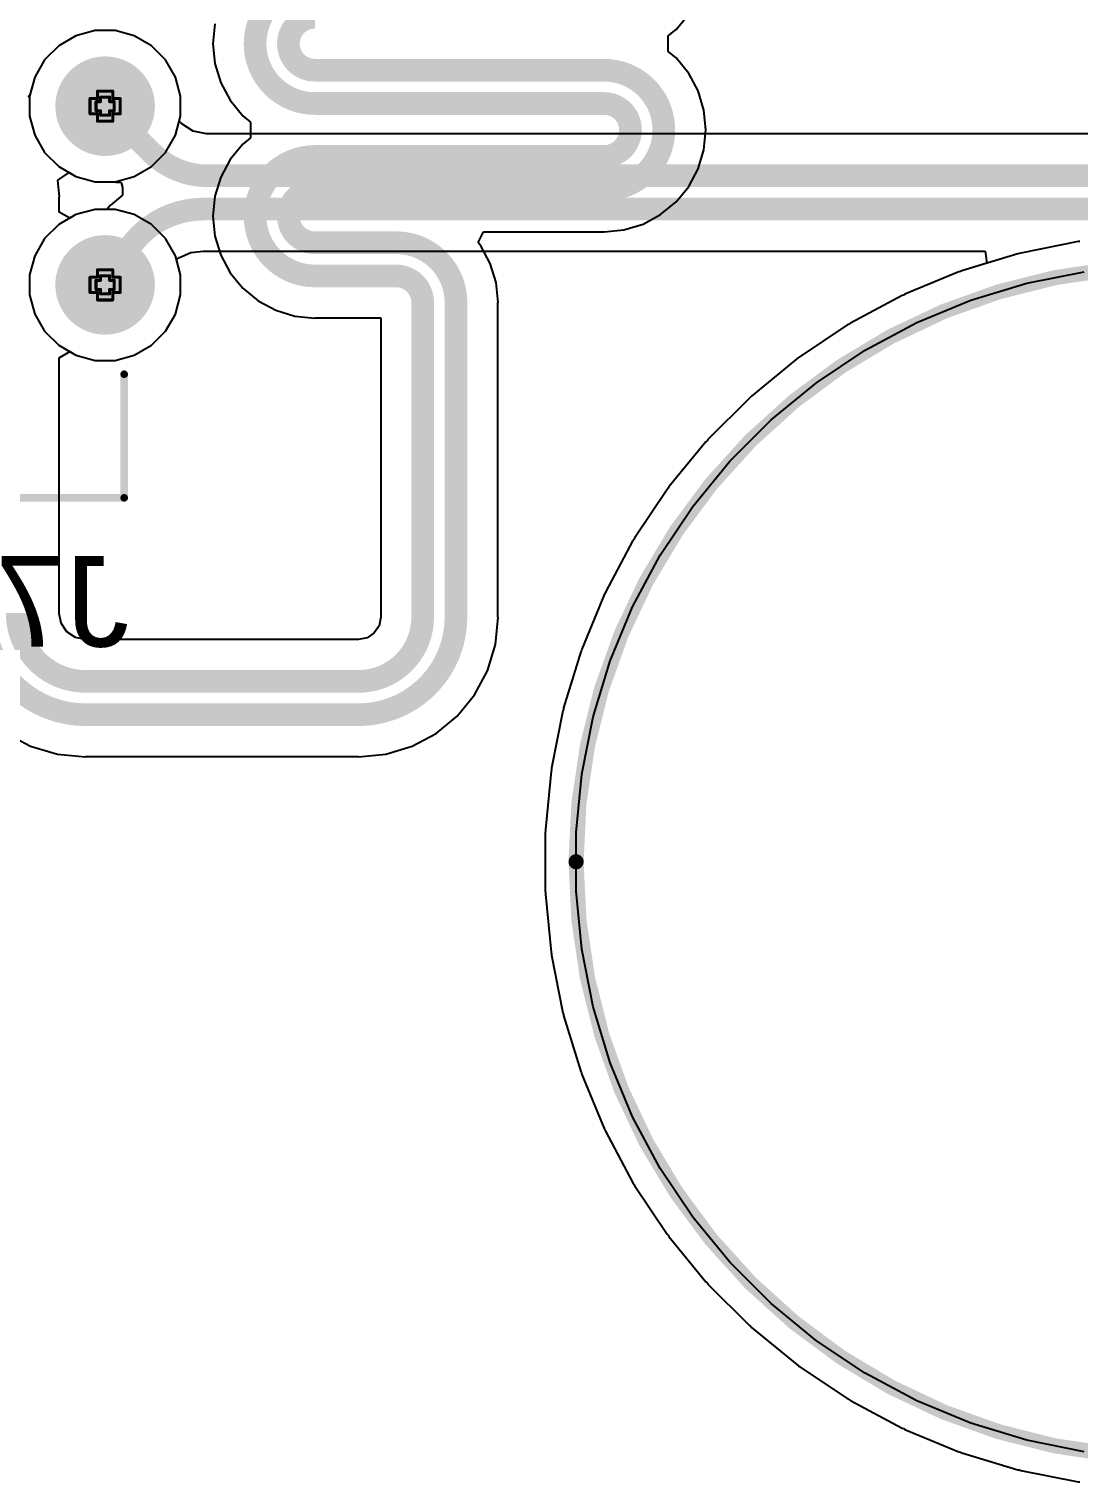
# Model space of a CAD drawing. Header units: inches. Extents: x 0 to 289, y 0 to 168.
# Drawn here: x 10.87 to 28.49, y 41.68 to 66.07 of the extents above; entities that cross this region are included whole.
import ezdxf

# ---------------------------------------------------------------- set-up
doc = ezdxf.new("R2010")
doc.units = ezdxf.units.IN
for name, color, linetype in [('Board Outline', 216, 'Continuous'), ('Bottom Layer', 5, 'Continuous'), ('Bottom Overlay', 54, 'Continuous'), ('Bottom Solder', 6, 'Continuous'), ('Drill Drawing', 1, 'Continuous'), ('Multi-Layer', 9, 'Continuous'), ('Pad Holes', 156, 'Continuous'), ('Top Layer', 1, 'Continuous'), ('Top Solder', 216, 'Continuous')]:
    doc.layers.add(name, color=color, linetype=linetype)
doc.styles.add('Arial', font='', dxfattribs={"height": 0.2})
doc.styles.get('Arial').set_extended_font_data('Arial')

# ---------------------------------------------------------------- blocks, each defined once
blk = doc.blocks.new('0430450800_B_52')
at = {"layer": 'Bottom Layer'}
h = blk.add_hatch(color=5, dxfattribs=at)
edge = h.paths.add_edge_path()
edge.add_arc((-4.5, -0.66), 0.76, 0, 360)
h = blk.add_hatch(color=5, dxfattribs=at)
edge = h.paths.add_edge_path()
edge.add_arc((-1.5, -0.66), 0.76, 0, 360)
h = blk.add_hatch(color=5, dxfattribs=at)
edge = h.paths.add_edge_path()
edge.add_arc((1.5, -0.66), 0.76, 0, 360)
blk.add_hatch(color=5, dxfattribs=at).paths.add_polyline_path([(3.74, 0.1), (5.26, 0.1), (5.26, -1.42), (3.74, -1.42)])
h = blk.add_hatch(color=5, dxfattribs=at)
edge = h.paths.add_edge_path()
edge.add_arc((-4.5, -3.66), 0.76, 0, 360)
h = blk.add_hatch(color=5, dxfattribs=at)
edge = h.paths.add_edge_path()
edge.add_arc((-1.5, -3.66), 0.76, 0, 360)
h = blk.add_hatch(color=5, dxfattribs=at)
edge = h.paths.add_edge_path()
edge.add_arc((1.5, -3.66), 0.76, 0, 360)
h = blk.add_hatch(color=5, dxfattribs=at)
edge = h.paths.add_edge_path()
edge.add_arc((4.5, -3.66), 0.76, 0, 360)
at = {"layer": 'Bottom Solder'}
h = blk.add_hatch(color=6, dxfattribs=at)
edge = h.paths.add_edge_path()
edge.add_arc((-2.35, 3.66), 0.0762, 0, 360)
h = blk.add_hatch(color=6, dxfattribs=at)
edge = h.paths.add_edge_path()
edge.add_arc((2.35, 3.66), 0.0762, 0, 360)
h = blk.add_hatch(color=6, dxfattribs=at)
edge = h.paths.add_edge_path()
edge.add_arc((-4.5, -0.66), 0.836, 0, 360)
h = blk.add_hatch(color=6, dxfattribs=at)
edge = h.paths.add_edge_path()
edge.add_arc((-1.5, -0.66), 0.836, 0, 360)
h = blk.add_hatch(color=6, dxfattribs=at)
edge = h.paths.add_edge_path()
edge.add_arc((1.5, -0.66), 0.836, 0, 360)
blk.add_hatch(color=6, dxfattribs=at).paths.add_polyline_path([(3.664, 0.176), (5.336, 0.176), (5.336, -1.496), (3.664, -1.496)])
h = blk.add_hatch(color=6, dxfattribs=at)
edge = h.paths.add_edge_path()
edge.add_arc((-4.5, -3.66), 0.836, 0, 360)
h = blk.add_hatch(color=6, dxfattribs=at)
edge = h.paths.add_edge_path()
edge.add_arc((-1.5, -3.66), 0.836, 0, 360)
h = blk.add_hatch(color=6, dxfattribs=at)
edge = h.paths.add_edge_path()
edge.add_arc((1.5, -3.66), 0.836, 0, 360)
h = blk.add_hatch(color=6, dxfattribs=at)
edge = h.paths.add_edge_path()
edge.add_arc((4.5, -3.66), 0.836, 0, 360)
at = {"layer": 'Multi-Layer'}
h = blk.add_hatch(color=9, dxfattribs=at)
edge = h.paths.add_edge_path()
edge.add_arc((-4.5, -0.66), 0.76, 0, 360)
h = blk.add_hatch(color=9, dxfattribs=at)
edge = h.paths.add_edge_path()
edge.add_arc((-1.5, -0.66), 0.76, 0, 360)
h = blk.add_hatch(color=9, dxfattribs=at)
edge = h.paths.add_edge_path()
edge.add_arc((1.5, -0.66), 0.76, 0, 360)
blk.add_hatch(color=9, dxfattribs=at).paths.add_polyline_path([(3.74, 0.1), (5.26, 0.1), (5.26, -1.42), (3.74, -1.42)])
h = blk.add_hatch(color=9, dxfattribs=at)
edge = h.paths.add_edge_path()
edge.add_arc((-4.5, -3.66), 0.76, 0, 360)
h = blk.add_hatch(color=9, dxfattribs=at)
edge = h.paths.add_edge_path()
edge.add_arc((-1.5, -3.66), 0.76, 0, 360)
h = blk.add_hatch(color=9, dxfattribs=at)
edge = h.paths.add_edge_path()
edge.add_arc((1.5, -3.66), 0.76, 0, 360)
h = blk.add_hatch(color=9, dxfattribs=at)
edge = h.paths.add_edge_path()
edge.add_arc((4.5, -3.66), 0.76, 0, 360)
at = {"layer": 'Pad Holes'}
h = blk.add_hatch(color=7, dxfattribs=at)
edge = h.paths.add_edge_path()
edge.add_arc((-2.35, 3.66), 1.5, 0, 360)
h = blk.add_hatch(color=7, dxfattribs=at)
edge = h.paths.add_edge_path()
edge.add_arc((2.35, 3.66), 1.5, 0, 360)
h = blk.add_hatch(color=7, dxfattribs=at)
edge = h.paths.add_edge_path()
edge.add_arc((-4.5, -0.66), 0.51, 0, 360)
h = blk.add_hatch(color=7, dxfattribs=at)
edge = h.paths.add_edge_path()
edge.add_arc((-1.5, -0.66), 0.51, 0, 360)
h = blk.add_hatch(color=7, dxfattribs=at)
edge = h.paths.add_edge_path()
edge.add_arc((1.5, -0.66), 0.51, 0, 360)
h = blk.add_hatch(color=7, dxfattribs=at)
edge = h.paths.add_edge_path()
edge.add_arc((4.5, -0.66), 0.51, 0, 360)
h = blk.add_hatch(color=7, dxfattribs=at)
edge = h.paths.add_edge_path()
edge.add_arc((-4.5, -3.66), 0.51, 0, 360)
h = blk.add_hatch(color=7, dxfattribs=at)
edge = h.paths.add_edge_path()
edge.add_arc((-1.5, -3.66), 0.51, 0, 360)
h = blk.add_hatch(color=7, dxfattribs=at)
edge = h.paths.add_edge_path()
edge.add_arc((1.5, -3.66), 0.51, 0, 360)
h = blk.add_hatch(color=7, dxfattribs=at)
edge = h.paths.add_edge_path()
edge.add_arc((4.5, -3.66), 0.51, 0, 360)
at = {"layer": 'Top Layer'}
h = blk.add_hatch(color=1, dxfattribs=at)
edge = h.paths.add_edge_path()
edge.add_arc((-4.5, -0.66), 0.76, 0, 360)
h = blk.add_hatch(color=1, dxfattribs=at)
edge = h.paths.add_edge_path()
edge.add_arc((-1.5, -0.66), 0.76, 0, 360)
h = blk.add_hatch(color=1, dxfattribs=at)
edge = h.paths.add_edge_path()
edge.add_arc((1.5, -0.66), 0.76, 0, 360)
blk.add_hatch(color=1, dxfattribs=at).paths.add_polyline_path([(3.74, 0.1), (5.26, 0.1), (5.26, -1.42), (3.74, -1.42)])
h = blk.add_hatch(color=1, dxfattribs=at)
edge = h.paths.add_edge_path()
edge.add_arc((-4.5, -3.66), 0.76, 0, 360)
h = blk.add_hatch(color=1, dxfattribs=at)
edge = h.paths.add_edge_path()
edge.add_arc((-1.5, -3.66), 0.76, 0, 360)
h = blk.add_hatch(color=1, dxfattribs=at)
edge = h.paths.add_edge_path()
edge.add_arc((1.5, -3.66), 0.76, 0, 360)
h = blk.add_hatch(color=1, dxfattribs=at)
edge = h.paths.add_edge_path()
edge.add_arc((4.5, -3.66), 0.76, 0, 360)
at = {"layer": 'Top Solder'}
h = blk.add_hatch(color=216, dxfattribs=at)
edge = h.paths.add_edge_path()
edge.add_arc((-2.35, 3.66), 0.0762, 0, 360)
h = blk.add_hatch(color=216, dxfattribs=at)
edge = h.paths.add_edge_path()
edge.add_arc((2.35, 3.66), 0.0762, 0, 360)
h = blk.add_hatch(color=216, dxfattribs=at)
edge = h.paths.add_edge_path()
edge.add_arc((-4.5, -0.66), 0.836, 0, 360)
h = blk.add_hatch(color=216, dxfattribs=at)
edge = h.paths.add_edge_path()
edge.add_arc((-1.5, -0.66), 0.836, 0, 360)
h = blk.add_hatch(color=216, dxfattribs=at)
edge = h.paths.add_edge_path()
edge.add_arc((1.5, -0.66), 0.836, 0, 360)
blk.add_hatch(color=216, dxfattribs=at).paths.add_polyline_path([(3.664, 0.176), (5.336, 0.176), (5.336, -1.496), (3.664, -1.496)])
h = blk.add_hatch(color=216, dxfattribs=at)
edge = h.paths.add_edge_path()
edge.add_arc((-4.5, -3.66), 0.836, 0, 360)
h = blk.add_hatch(color=216, dxfattribs=at)
edge = h.paths.add_edge_path()
edge.add_arc((-1.5, -3.66), 0.836, 0, 360)
h = blk.add_hatch(color=216, dxfattribs=at)
edge = h.paths.add_edge_path()
edge.add_arc((1.5, -3.66), 0.836, 0, 360)
h = blk.add_hatch(color=216, dxfattribs=at)
edge = h.paths.add_edge_path()
edge.add_arc((4.5, -3.66), 0.836, 0, 360)
at = {"layer": 'Bottom Overlay'}
for points in [[(-8.075, 8.26, 0.127, 0.127, 0), (8.075, 8.26, 0.127, 0.127, 0)], [(-8.075, 8.26, 0.127, 0.127, 0), (-8.075, -3.98, 0.127, 0.127, 0)], [(8.075, 8.26, 0.127, 0.127, 0), (8.075, -3.98, 0.127, 0.127, 0)], [(9.12, -0.27, 0.127, 0.127, 0), (8.42, -0.67, 0.127, 0.127, 0)], [(9.12, -0.27, 0.127, 0.127, 0), (9.12, -1.07, 0.127, 0.127, 0)], [(8.42, -0.67, 0.127, 0.127, 0), (9.12, -1.07, 0.127, 0.127, 0)], [(-8.075, -3.98, 0.127, 0.127, 0), (-6, -3.98, 0.127, 0.127, 0)], [(6, -3.98, 0.127, 0.127, 0), (8.075, -3.98, 0.127, 0.127, 0)]]:
    blk.add_lwpolyline(points, format="xyseb", dxfattribs=at)
for points in [[(-8.107, 8.26, 0.0635, 0.0635, 1), (-8.043, 8.26, 0.0635, 0.0635, 1)], [(-8.107, 8.26, 0.0635, 0.0635, 1), (-8.043, 8.26, 0.0635, 0.0635, 1)], [(8.043, 8.26, 0.0635, 0.0635, 1), (8.107, 8.26, 0.0635, 0.0635, 1)], [(8.043, 8.26, 0.0635, 0.0635, 1), (8.107, 8.26, 0.0635, 0.0635, 1)], [(9.088, -0.27, 0.0635, 0.0635, 1), (9.152, -0.27, 0.0635, 0.0635, 1)], [(9.088, -0.27, 0.0635, 0.0635, 1), (9.152, -0.27, 0.0635, 0.0635, 1)], [(8.388, -0.67, 0.0635, 0.0635, 1), (8.452, -0.67, 0.0635, 0.0635, 1)], [(8.388, -0.67, 0.0635, 0.0635, 1), (8.452, -0.67, 0.0635, 0.0635, 1)], [(9.088, -1.07, 0.0635, 0.0635, 1), (9.152, -1.07, 0.0635, 0.0635, 1)], [(9.088, -1.07, 0.0635, 0.0635, 1), (9.152, -1.07, 0.0635, 0.0635, 1)], [(-8.107, -3.98, 0.0635, 0.0635, 1), (-8.043, -3.98, 0.0635, 0.0635, 1)], [(-8.107, -3.98, 0.0635, 0.0635, 1), (-8.043, -3.98, 0.0635, 0.0635, 1)], [(-6.032, -3.98, 0.0635, 0.0635, 1), (-5.968, -3.98, 0.0635, 0.0635, 1)], [(5.968, -3.98, 0.0635, 0.0635, 1), (6.032, -3.98, 0.0635, 0.0635, 1)], [(8.043, -3.98, 0.0635, 0.0635, 1), (8.107, -3.98, 0.0635, 0.0635, 1)], [(8.043, -3.98, 0.0635, 0.0635, 1), (8.107, -3.98, 0.0635, 0.0635, 1)]]:
    blk.add_lwpolyline(points, format="xyseb", close=True, dxfattribs=at)

msp = doc.modelspace()

# ---------------------------------------------------------------- linework, layer by layer
at = {"layer": 'Board Outline'}
for points in [[(40.05, 52.09, 0.254, 0.254, 1), (20.05, 52.09, 0.254, 0.254, 1)], [(19.987, 52.09, 0.127, 0.127, 1), (20.114, 52.09, 0.127, 0.127, 1)]]:
    msp.add_lwpolyline(points, format="xyseb", close=True, dxfattribs=at)
at = {"layer": 'Bottom Layer'}
for p, q in [((13.988, 66.157), (13.955, 65.824)), ((21.73, 66.062), (21.942, 66.321)), ((11.654, 65.957), (11.365, 65.79)), ((11.977, 66.043), (11.654, 65.957)), ((12.311, 66.043), (11.977, 66.043)), ((12.633, 65.957), (12.311, 66.043)), ((12.922, 65.79), (12.633, 65.957)), ((21.599, 65.955), (21.73, 66.062)), ((21.599, 65.692), (21.599, 65.955)), ((11.365, 65.79), (11.129, 65.554)), ((13.158, 65.554), (12.922, 65.79)), ((13.955, 65.824), (13.988, 65.49)), ((21.73, 65.585), (21.599, 65.692)), ((11.129, 65.554), (10.962, 65.265)), ((13.325, 65.265), (13.158, 65.554)), ((13.988, 65.49), (14.085, 65.169)), ((21.942, 65.326), (21.73, 65.585)), ((10.962, 65.265), (10.88, 64.959)), ((13.412, 64.942), (13.325, 65.265)), ((14.085, 65.169), (14.243, 64.874)), ((22.1, 65.03), (21.942, 65.326)), ((10.88, 64.959), (10.848, 64.932)), ((13.412, 64.608), (13.412, 64.942)), ((22.198, 64.709), (22.1, 65.03)), ((14.243, 64.874), (14.456, 64.614)), ((22.23, 64.376), (22.198, 64.709)), ((13.325, 64.286), (13.412, 64.608)), ((14.456, 64.614), (14.586, 64.507)), ((14.586, 64.507), (14.586, 64.244)), ((13.158, 63.997), (13.325, 64.286)), ((14.586, 64.244), (14.456, 64.137)), ((22.198, 64.042), (22.23, 64.376)), ((12.922, 63.761), (13.158, 63.997)), ((14.456, 64.137), (14.243, 63.878)), ((22.1, 63.721), (22.198, 64.042)), ((12.633, 63.594), (12.922, 63.761)), ((14.243, 63.878), (14.085, 63.582)), ((21.942, 63.426), (22.1, 63.721)), ((11.349, 63.535), (11.541, 63.659)), ((11.377, 63.251), (11.349, 63.535)), ((11.541, 63.659), (11.654, 63.594)), ((11.654, 63.594), (11.977, 63.507)), ((11.977, 63.507), (12.311, 63.507)), ((12.311, 63.507), (12.633, 63.594)), ((14.085, 63.582), (13.988, 63.262)), ((21.73, 63.167), (21.942, 63.426)), ((11.373, 62.997), (11.373, 63.251)), ((11.373, 63.251), (11.377, 63.251)), ((13.988, 63.262), (13.955, 62.928)), ((11.549, 62.896), (11.373, 62.997)), ((11.654, 62.957), (11.549, 62.896)), ((11.977, 63.043), (11.654, 62.957)), ((12.311, 63.043), (11.977, 63.043)), ((12.633, 62.957), (12.311, 63.043)), ((12.922, 62.79), (12.633, 62.957)), ((21.175, 62.796), (21.47, 62.954)), ((21.47, 62.954), (21.73, 63.167)), ((13.158, 62.554), (12.922, 62.79)), ((13.955, 62.928), (13.988, 62.594)), ((20.52, 62.666), (20.854, 62.699)), ((20.854, 62.699), (21.175, 62.796)), ((13.325, 62.265), (13.158, 62.554)), ((13.988, 62.594), (14.085, 62.274)), ((18.408, 62.484), (18.495, 62.668)), ((18.453, 62.43), (18.408, 62.484)), ((18.495, 62.668), (20.52, 62.668)), ((20.52, 62.668), (20.52, 62.666)), ((28.48, 62.502), (27.516, 62.31)), ((28.506, 62.502), (28.48, 62.502)), ((13.412, 61.942), (13.325, 62.265)), ((14.085, 62.274), (14.243, 61.978)), ((18.611, 62.135), (18.453, 62.43)), ((27.467, 62.298), (26.527, 62.012)), ((27.492, 62.3), (27.467, 62.298)), ((27.516, 62.31), (27.492, 62.3)), ((14.243, 61.978), (14.456, 61.719)), ((18.708, 61.814), (18.611, 62.135)), ((26.479, 61.995), (25.571, 61.619)), ((26.504, 62), (26.479, 61.995)), ((26.527, 62.012), (26.504, 62)), ((13.412, 61.608), (13.412, 61.942)), ((14.456, 61.719), (14.715, 61.506)), ((18.741, 61.48), (18.708, 61.814)), ((13.325, 61.286), (13.412, 61.608)), ((14.715, 61.506), (15.01, 61.348)), ((18.739, 61.01), (18.739, 61.48)), ((18.739, 61.48), (18.741, 61.48)), ((25.525, 61.598), (24.659, 61.134)), ((25.55, 61.605), (25.525, 61.598)), ((25.571, 61.619), (25.55, 61.605)), ((13.158, 60.997), (13.325, 61.286)), ((15.01, 61.348), (15.331, 61.251)), ((15.331, 61.251), (15.665, 61.218)), ((12.922, 60.761), (13.158, 60.997)), ((15.665, 61.218), (15.665, 61.22)), ((15.665, 61.22), (16.771, 61.22)), ((16.771, 61.22), (16.771, 61.01)), ((16.771, 61.01), (16.771, 56.195)), ((18.739, 56.195), (18.739, 61.01)), ((24.615, 61.108), (23.798, 60.562)), ((24.639, 61.118), (24.615, 61.108)), ((24.659, 61.134), (24.639, 61.118)), ((12.633, 60.594), (12.922, 60.761)), ((11.373, 60.553), (11.549, 60.655)), ((11.373, 56.265), (11.373, 60.553)), ((11.549, 60.655), (11.654, 60.594)), ((11.654, 60.594), (11.977, 60.507)), ((11.977, 60.507), (12.311, 60.507)), ((12.311, 60.507), (12.633, 60.594)), ((23.757, 60.532), (22.998, 59.909)), ((23.78, 60.544), (23.757, 60.532)), ((23.798, 60.562), (23.78, 60.544)), ((22.96, 59.875), (22.265, 59.18)), ((22.981, 59.889), (22.96, 59.875)), ((22.998, 59.909), (22.981, 59.889)), ((22.231, 59.142), (21.608, 58.383)), ((22.251, 59.159), (22.231, 59.142)), ((22.265, 59.18), (22.251, 59.159)), ((21.578, 58.342), (21.032, 57.525)), ((21.596, 58.36), (21.578, 58.342)), ((21.608, 58.383), (21.596, 58.36)), ((21.006, 57.481), (20.542, 56.615)), ((21.022, 57.501), (21.006, 57.481)), ((21.032, 57.525), (21.022, 57.501)), ((20.535, 56.59), (20.521, 56.569)), ((20.542, 56.615), (20.535, 56.59)), ((20.521, 56.569), (20.145, 55.661)), ((11.372, 56.259), (11.373, 56.265)), ((11.404, 56.095), (11.372, 56.259)), ((16.771, 56.194), (16.743, 56.052)), ((16.771, 56.195), (16.771, 56.194)), ((18.699, 55.737), (18.744, 56.195)), ((18.744, 56.195), (18.739, 56.195)), ((11.501, 55.951), (11.404, 56.095)), ((11.645, 55.854), (11.501, 55.951)), ((16.662, 55.931), (16.541, 55.85)), ((16.743, 56.052), (16.662, 55.931)), ((11.809, 55.822), (11.645, 55.854)), ((11.815, 55.823), (11.809, 55.822)), ((16.398, 55.823), (11.815, 55.823)), ((16.4, 55.822), (16.398, 55.823)), ((16.541, 55.85), (16.4, 55.822)), ((18.565, 55.297), (18.699, 55.737)), ((20.128, 55.613), (19.842, 54.673)), ((20.14, 55.636), (20.128, 55.613)), ((20.145, 55.661), (20.14, 55.636)), ((18.348, 54.892), (18.565, 55.297)), ((18.057, 54.536), (18.348, 54.892)), ((19.84, 54.648), (19.83, 54.624)), ((19.842, 54.673), (19.84, 54.648)), ((17.701, 54.245), (18.057, 54.536)), ((19.83, 54.624), (19.638, 53.66)), ((10.473, 54.256), (10.89, 54.033)), ((17.296, 54.028), (17.701, 54.245)), ((10.89, 54.033), (11.344, 53.895)), ((16.856, 53.894), (17.296, 54.028)), ((11.344, 53.895), (11.815, 53.849)), ((11.815, 53.849), (11.815, 53.855)), ((11.815, 53.855), (16.398, 53.855)), ((16.398, 53.849), (16.856, 53.894)), ((16.398, 53.855), (16.398, 53.849)), ((19.631, 53.61), (19.535, 52.632)), ((19.638, 53.634), (19.631, 53.61)), ((19.638, 53.66), (19.638, 53.634)), ((19.537, 52.606), (19.532, 52.581)), ((19.532, 52.581), (19.532, 51.599)), ((19.535, 52.632), (19.537, 52.606)), ((19.532, 51.599), (19.537, 51.574)), ((19.537, 51.574), (19.535, 51.548)), ((19.535, 51.548), (19.631, 50.57)), ((19.631, 50.57), (19.638, 50.546)), ((19.638, 50.546), (19.638, 50.52)), ((19.638, 50.52), (19.83, 49.556)), ((19.83, 49.556), (19.84, 49.532)), ((19.84, 49.532), (19.842, 49.507)), ((19.842, 49.507), (20.128, 48.567)), ((20.128, 48.567), (20.14, 48.544)), ((20.14, 48.544), (20.145, 48.519)), ((20.145, 48.519), (20.521, 47.611)), ((20.521, 47.611), (20.535, 47.59)), ((20.535, 47.59), (20.542, 47.565)), ((20.542, 47.565), (21.006, 46.699)), ((21.006, 46.699), (21.022, 46.679)), ((21.022, 46.679), (21.032, 46.655)), ((21.032, 46.655), (21.578, 45.838)), ((21.578, 45.838), (21.596, 45.82)), ((21.596, 45.82), (21.608, 45.797)), ((21.608, 45.797), (22.231, 45.038)), ((22.231, 45.038), (22.251, 45.021)), ((22.251, 45.021), (22.265, 45)), ((22.265, 45), (22.96, 44.305)), ((22.96, 44.305), (22.981, 44.291)), ((22.981, 44.291), (22.998, 44.271)), ((22.998, 44.271), (23.757, 43.648)), ((23.757, 43.648), (23.78, 43.636)), ((23.78, 43.636), (23.798, 43.618)), ((23.798, 43.618), (24.615, 43.072)), ((24.615, 43.072), (24.639, 43.062)), ((24.639, 43.062), (24.659, 43.046)), ((24.659, 43.046), (25.525, 42.582)), ((25.525, 42.582), (25.55, 42.575)), ((25.55, 42.575), (25.571, 42.561)), ((25.571, 42.561), (26.479, 42.185)), ((26.479, 42.185), (26.504, 42.18)), ((26.504, 42.18), (26.527, 42.168)), ((26.527, 42.168), (27.467, 41.882)), ((27.467, 41.882), (27.492, 41.88)), ((27.492, 41.88), (27.516, 41.87)), ((27.516, 41.87), (28.48, 41.678)), ((28.48, 41.678), (28.506, 41.678))]:
    msp.add_line(p, q, dxfattribs=at)
for points in [[(15.665, 64.82, 0.381, 0.381, -1), (15.665, 66.827, 0.381, 0.381, 0)], [(15.665, 65.379, 0.381, 0.381, -1), (15.665, 66.268, 0.381, 0.381, 0)], [(15.665, 65.379, 0.381, 0.381, 0), (20.52, 65.379, 0.381, 0.381, 0)], [(20.52, 65.379, 0.381, 0.381, -1), (20.52, 63.372, 0.381, 0.381, 0)], [(15.665, 64.82, 0.381, 0.381, 0), (20.52, 64.82, 0.381, 0.381, 0)], [(20.52, 64.82, 0.381, 0.381, -1), (20.52, 63.931, 0.381, 0.381, 0)], [(15.665, 61.925, 0.381, 0.381, -1), (15.665, 63.931, 0.381, 0.381, 0)], [(15.665, 63.931, 0.381, 0.381, 0), (20.52, 63.931, 0.381, 0.381, 0)], [(15.665, 62.483, 0.381, 0.381, -1), (15.665, 63.372, 0.381, 0.381, 0)], [(15.665, 63.372, 0.381, 0.381, 0), (20.52, 63.372, 0.381, 0.381, 0)], [(15.665, 62.483, 0.381, 0.381, 0), (17.031, 62.483, 0.381, 0.381, 0)], [(17.031, 62.483, 0.381, 0.381, -0.414214), (18.034, 61.48, 0.381, 0.381, 0)], [(15.665, 61.925, 0.381, 0.381, 0), (17.031, 61.925, 0.381, 0.381, 0)], [(17.031, 61.925, 0.381, 0.381, -0.414214), (17.475, 61.48, 0.381, 0.381, 0)], [(17.475, 61.01, 0.381, 0.381, 0), (17.475, 61.48, 0.381, 0.381, 0)], [(18.034, 61.01, 0.381, 0.381, 0), (18.034, 61.48, 0.381, 0.381, 0)], [(17.475, 56.195, 0.381, 0.381, 0), (17.475, 61.01, 0.381, 0.381, 0)], [(18.034, 56.195, 0.381, 0.381, 0), (18.034, 61.01, 0.381, 0.381, 0)], [(11.815, 54.559, 0.381, 0.381, -0.414214), (10.109, 56.265, 0.381, 0.381, 0)], [(11.815, 55.118, 0.381, 0.381, -0.414214), (10.668, 56.265, 0.381, 0.381, 0)], [(18.034, 56.195, 0.381, 0.381, -0.414214), (16.398, 54.559, 0.381, 0.381, 0)], [(17.475, 56.195, 0.381, 0.381, -0.414214), (16.398, 55.118, 0.381, 0.381, 0)], [(11.815, 55.118, 0.381, 0.381, 0), (16.398, 55.118, 0.381, 0.381, 0)], [(11.815, 54.559, 0.381, 0.381, 0), (16.398, 54.559, 0.381, 0.381, 0)]]:
    msp.add_lwpolyline(points, format="xyseb", dxfattribs=at)
for points in [[(15.57, 65.379, 0.191, 0.191, 1), (15.76, 65.379, 0.191, 0.191, 1)], [(15.57, 65.379, 0.191, 0.191, 1), (15.76, 65.379, 0.191, 0.191, 1)], [(20.425, 65.379, 0.191, 0.191, 1), (20.616, 65.379, 0.191, 0.191, 1)], [(20.425, 65.379, 0.191, 0.191, 1), (20.616, 65.379, 0.191, 0.191, 1)], [(15.57, 64.82, 0.191, 0.191, 1), (15.76, 64.82, 0.191, 0.191, 1)], [(15.57, 64.82, 0.191, 0.191, 1), (15.76, 64.82, 0.191, 0.191, 1)], [(20.425, 64.82, 0.191, 0.191, 1), (20.616, 64.82, 0.191, 0.191, 1)], [(20.425, 64.82, 0.191, 0.191, 1), (20.616, 64.82, 0.191, 0.191, 1)], [(15.57, 63.931, 0.191, 0.191, 1), (15.76, 63.931, 0.191, 0.191, 1)], [(15.57, 63.931, 0.191, 0.191, 1), (15.76, 63.931, 0.191, 0.191, 1)], [(20.425, 63.931, 0.191, 0.191, 1), (20.616, 63.931, 0.191, 0.191, 1)], [(20.425, 63.931, 0.191, 0.191, 1), (20.616, 63.931, 0.191, 0.191, 1)], [(15.57, 63.372, 0.191, 0.191, 1), (15.76, 63.372, 0.191, 0.191, 1)], [(15.57, 63.372, 0.191, 0.191, 1), (15.76, 63.372, 0.191, 0.191, 1)], [(20.425, 63.372, 0.191, 0.191, 1), (20.616, 63.372, 0.191, 0.191, 1)], [(20.425, 63.372, 0.191, 0.191, 1), (20.616, 63.372, 0.191, 0.191, 1)], [(15.57, 62.483, 0.191, 0.191, 1), (15.76, 62.483, 0.191, 0.191, 1)], [(15.57, 62.483, 0.191, 0.191, 1), (15.76, 62.483, 0.191, 0.191, 1)], [(16.935, 62.483, 0.191, 0.191, 1), (17.126, 62.483, 0.191, 0.191, 1)], [(16.935, 62.483, 0.191, 0.191, 1), (17.126, 62.483, 0.191, 0.191, 1)], [(15.57, 61.925, 0.191, 0.191, 1), (15.76, 61.925, 0.191, 0.191, 1)], [(15.57, 61.925, 0.191, 0.191, 1), (15.76, 61.925, 0.191, 0.191, 1)], [(16.935, 61.925, 0.191, 0.191, 1), (17.126, 61.925, 0.191, 0.191, 1)], [(16.935, 61.925, 0.191, 0.191, 1), (17.126, 61.925, 0.191, 0.191, 1)], [(17.38, 61.48, 0.191, 0.191, 1), (17.57, 61.48, 0.191, 0.191, 1)], [(17.38, 61.48, 0.191, 0.191, 1), (17.57, 61.48, 0.191, 0.191, 1)], [(17.939, 61.48, 0.191, 0.191, 1), (18.129, 61.48, 0.191, 0.191, 1)], [(17.939, 61.48, 0.191, 0.191, 1), (18.129, 61.48, 0.191, 0.191, 1)], [(17.38, 61.01, 0.191, 0.191, 1), (17.57, 61.01, 0.191, 0.191, 1)], [(17.38, 61.01, 0.191, 0.191, 1), (17.57, 61.01, 0.191, 0.191, 1)], [(17.939, 61.01, 0.191, 0.191, 1), (18.129, 61.01, 0.191, 0.191, 1)], [(17.939, 61.01, 0.191, 0.191, 1), (18.129, 61.01, 0.191, 0.191, 1)], [(17.38, 56.195, 0.191, 0.191, 1), (17.57, 56.195, 0.191, 0.191, 1)], [(17.38, 56.195, 0.191, 0.191, 1), (17.57, 56.195, 0.191, 0.191, 1)], [(17.939, 56.195, 0.191, 0.191, 1), (18.129, 56.195, 0.191, 0.191, 1)], [(17.939, 56.195, 0.191, 0.191, 1), (18.129, 56.195, 0.191, 0.191, 1)], [(11.72, 55.118, 0.191, 0.191, 1), (11.91, 55.118, 0.191, 0.191, 1)], [(11.72, 55.118, 0.191, 0.191, 1), (11.91, 55.118, 0.191, 0.191, 1)], [(16.303, 55.118, 0.191, 0.191, 1), (16.493, 55.118, 0.191, 0.191, 1)], [(16.303, 55.118, 0.191, 0.191, 1), (16.493, 55.118, 0.191, 0.191, 1)], [(11.72, 54.559, 0.191, 0.191, 1), (11.91, 54.559, 0.191, 0.191, 1)], [(11.72, 54.559, 0.191, 0.191, 1), (11.91, 54.559, 0.191, 0.191, 1)], [(16.303, 54.559, 0.191, 0.191, 1), (16.493, 54.559, 0.191, 0.191, 1)], [(16.303, 54.559, 0.191, 0.191, 1), (16.493, 54.559, 0.191, 0.191, 1)]]:
    msp.add_lwpolyline(points, format="xyseb", close=True, dxfattribs=at)
at = {"layer": 'Drill Drawing'}
for points in [[(11.89, 64.648, 0.0508, 0.0508, 0), (11.89, 64.902, 0.0508, 0.0508, 0)], [(11.89, 64.902, 0.0508, 0.0508, 0), (12.017, 64.902, 0.0508, 0.0508, 0)], [(12.017, 64.902, 0.0508, 0.0508, 0), (12.017, 65.029, 0.0508, 0.0508, 0)], [(12.017, 65.029, 0.0508, 0.0508, 0), (12.271, 65.029, 0.0508, 0.0508, 0)], [(12.067, 64.851, 0.0508, 0.0508, 0), (12.067, 64.928, 0.0508, 0.0508, 0)], [(12.067, 64.928, 0.0508, 0.0508, 0), (12.22, 64.928, 0.0508, 0.0508, 0)], [(12.22, 64.851, 0.0508, 0.0508, 0), (12.22, 64.928, 0.0508, 0.0508, 0)], [(12.271, 64.902, 0.0508, 0.0508, 0), (12.271, 65.029, 0.0508, 0.0508, 0)], [(12.271, 64.902, 0.0508, 0.0508, 0), (12.398, 64.902, 0.0508, 0.0508, 0)], [(12.398, 64.648, 0.0508, 0.0508, 0), (12.398, 64.902, 0.0508, 0.0508, 0)], [(11.89, 64.648, 0.0508, 0.0508, 0), (12.017, 64.648, 0.0508, 0.0508, 0)], [(11.991, 64.699, 0.0508, 0.0508, 0), (11.991, 64.851, 0.0508, 0.0508, 0)], [(11.991, 64.851, 0.0508, 0.0508, 0), (12.067, 64.851, 0.0508, 0.0508, 0)], [(11.991, 64.699, 0.0508, 0.0508, 0), (12.067, 64.699, 0.0508, 0.0508, 0)], [(12.017, 64.521, 0.0508, 0.0508, 0), (12.017, 64.648, 0.0508, 0.0508, 0)], [(12.067, 64.623, 0.0508, 0.0508, 0), (12.067, 64.699, 0.0508, 0.0508, 0)], [(12.067, 64.623, 0.0508, 0.0508, 0), (12.22, 64.623, 0.0508, 0.0508, 0)], [(12.22, 64.851, 0.0508, 0.0508, 0), (12.296, 64.851, 0.0508, 0.0508, 0)], [(12.22, 64.699, 0.0508, 0.0508, 0), (12.296, 64.699, 0.0508, 0.0508, 0)], [(12.22, 64.623, 0.0508, 0.0508, 0), (12.22, 64.699, 0.0508, 0.0508, 0)], [(12.271, 64.648, 0.0508, 0.0508, 0), (12.398, 64.648, 0.0508, 0.0508, 0)], [(12.271, 64.521, 0.0508, 0.0508, 0), (12.271, 64.648, 0.0508, 0.0508, 0)], [(12.296, 64.699, 0.0508, 0.0508, 0), (12.296, 64.851, 0.0508, 0.0508, 0)], [(12.017, 64.521, 0.0508, 0.0508, 0), (12.271, 64.521, 0.0508, 0.0508, 0)], [(12.017, 61.902, 0.0508, 0.0508, 0), (12.017, 62.029, 0.0508, 0.0508, 0)], [(12.017, 62.029, 0.0508, 0.0508, 0), (12.271, 62.029, 0.0508, 0.0508, 0)], [(12.271, 61.902, 0.0508, 0.0508, 0), (12.271, 62.029, 0.0508, 0.0508, 0)], [(11.89, 61.648, 0.0508, 0.0508, 0), (11.89, 61.902, 0.0508, 0.0508, 0)], [(11.89, 61.902, 0.0508, 0.0508, 0), (12.017, 61.902, 0.0508, 0.0508, 0)], [(11.991, 61.699, 0.0508, 0.0508, 0), (11.991, 61.851, 0.0508, 0.0508, 0)], [(11.991, 61.851, 0.0508, 0.0508, 0), (12.067, 61.851, 0.0508, 0.0508, 0)], [(11.991, 61.699, 0.0508, 0.0508, 0), (12.067, 61.699, 0.0508, 0.0508, 0)], [(12.067, 61.851, 0.0508, 0.0508, 0), (12.067, 61.928, 0.0508, 0.0508, 0)], [(12.067, 61.928, 0.0508, 0.0508, 0), (12.22, 61.928, 0.0508, 0.0508, 0)], [(12.067, 61.623, 0.0508, 0.0508, 0), (12.067, 61.699, 0.0508, 0.0508, 0)], [(12.22, 61.851, 0.0508, 0.0508, 0), (12.22, 61.928, 0.0508, 0.0508, 0)], [(12.22, 61.851, 0.0508, 0.0508, 0), (12.296, 61.851, 0.0508, 0.0508, 0)], [(12.22, 61.699, 0.0508, 0.0508, 0), (12.296, 61.699, 0.0508, 0.0508, 0)], [(12.22, 61.623, 0.0508, 0.0508, 0), (12.22, 61.699, 0.0508, 0.0508, 0)], [(12.271, 61.902, 0.0508, 0.0508, 0), (12.398, 61.902, 0.0508, 0.0508, 0)], [(12.296, 61.699, 0.0508, 0.0508, 0), (12.296, 61.851, 0.0508, 0.0508, 0)], [(12.398, 61.648, 0.0508, 0.0508, 0), (12.398, 61.902, 0.0508, 0.0508, 0)], [(11.89, 61.648, 0.0508, 0.0508, 0), (12.017, 61.648, 0.0508, 0.0508, 0)], [(12.017, 61.521, 0.0508, 0.0508, 0), (12.017, 61.648, 0.0508, 0.0508, 0)], [(12.017, 61.521, 0.0508, 0.0508, 0), (12.271, 61.521, 0.0508, 0.0508, 0)], [(12.067, 61.623, 0.0508, 0.0508, 0), (12.22, 61.623, 0.0508, 0.0508, 0)], [(12.271, 61.648, 0.0508, 0.0508, 0), (12.398, 61.648, 0.0508, 0.0508, 0)], [(12.271, 61.521, 0.0508, 0.0508, 0), (12.271, 61.648, 0.0508, 0.0508, 0)]]:
    msp.add_lwpolyline(points, format="xyseb", dxfattribs=at)
for points in [[(11.877, 64.902, 0.0254, 0.0254, 1), (11.902, 64.902, 0.0254, 0.0254, 1)], [(11.877, 64.902, 0.0254, 0.0254, 1), (11.902, 64.902, 0.0254, 0.0254, 1)], [(12.004, 65.029, 0.0254, 0.0254, 1), (12.029, 65.029, 0.0254, 0.0254, 1)], [(12.004, 65.029, 0.0254, 0.0254, 1), (12.029, 65.029, 0.0254, 0.0254, 1)], [(12.004, 64.902, 0.0254, 0.0254, 1), (12.029, 64.902, 0.0254, 0.0254, 1)], [(12.004, 64.902, 0.0254, 0.0254, 1), (12.029, 64.902, 0.0254, 0.0254, 1)], [(12.055, 64.928, 0.0254, 0.0254, 1), (12.08, 64.928, 0.0254, 0.0254, 1)], [(12.055, 64.928, 0.0254, 0.0254, 1), (12.08, 64.928, 0.0254, 0.0254, 1)], [(12.207, 64.928, 0.0254, 0.0254, 1), (12.233, 64.928, 0.0254, 0.0254, 1)], [(12.207, 64.928, 0.0254, 0.0254, 1), (12.233, 64.928, 0.0254, 0.0254, 1)], [(12.258, 65.029, 0.0254, 0.0254, 1), (12.283, 65.029, 0.0254, 0.0254, 1)], [(12.258, 65.029, 0.0254, 0.0254, 1), (12.283, 65.029, 0.0254, 0.0254, 1)], [(12.258, 64.902, 0.0254, 0.0254, 1), (12.283, 64.902, 0.0254, 0.0254, 1)], [(12.258, 64.902, 0.0254, 0.0254, 1), (12.283, 64.902, 0.0254, 0.0254, 1)], [(12.385, 64.902, 0.0254, 0.0254, 1), (12.41, 64.902, 0.0254, 0.0254, 1)], [(12.385, 64.902, 0.0254, 0.0254, 1), (12.41, 64.902, 0.0254, 0.0254, 1)], [(11.877, 64.648, 0.0254, 0.0254, 1), (11.902, 64.648, 0.0254, 0.0254, 1)], [(11.877, 64.648, 0.0254, 0.0254, 1), (11.902, 64.648, 0.0254, 0.0254, 1)], [(11.979, 64.851, 0.0254, 0.0254, 1), (12.004, 64.851, 0.0254, 0.0254, 1)], [(11.979, 64.851, 0.0254, 0.0254, 1), (12.004, 64.851, 0.0254, 0.0254, 1)], [(11.979, 64.699, 0.0254, 0.0254, 1), (12.004, 64.699, 0.0254, 0.0254, 1)], [(11.979, 64.699, 0.0254, 0.0254, 1), (12.004, 64.699, 0.0254, 0.0254, 1)], [(12.004, 64.648, 0.0254, 0.0254, 1), (12.029, 64.648, 0.0254, 0.0254, 1)], [(12.004, 64.648, 0.0254, 0.0254, 1), (12.029, 64.648, 0.0254, 0.0254, 1)], [(12.055, 64.851, 0.0254, 0.0254, 1), (12.08, 64.851, 0.0254, 0.0254, 1)], [(12.055, 64.851, 0.0254, 0.0254, 1), (12.08, 64.851, 0.0254, 0.0254, 1)], [(12.055, 64.699, 0.0254, 0.0254, 1), (12.08, 64.699, 0.0254, 0.0254, 1)], [(12.055, 64.699, 0.0254, 0.0254, 1), (12.08, 64.699, 0.0254, 0.0254, 1)], [(12.055, 64.623, 0.0254, 0.0254, 1), (12.08, 64.623, 0.0254, 0.0254, 1)], [(12.055, 64.623, 0.0254, 0.0254, 1), (12.08, 64.623, 0.0254, 0.0254, 1)], [(12.207, 64.851, 0.0254, 0.0254, 1), (12.233, 64.851, 0.0254, 0.0254, 1)], [(12.207, 64.851, 0.0254, 0.0254, 1), (12.233, 64.851, 0.0254, 0.0254, 1)], [(12.207, 64.699, 0.0254, 0.0254, 1), (12.233, 64.699, 0.0254, 0.0254, 1)], [(12.207, 64.699, 0.0254, 0.0254, 1), (12.233, 64.699, 0.0254, 0.0254, 1)], [(12.207, 64.623, 0.0254, 0.0254, 1), (12.233, 64.623, 0.0254, 0.0254, 1)], [(12.207, 64.623, 0.0254, 0.0254, 1), (12.233, 64.623, 0.0254, 0.0254, 1)], [(12.258, 64.648, 0.0254, 0.0254, 1), (12.283, 64.648, 0.0254, 0.0254, 1)], [(12.258, 64.648, 0.0254, 0.0254, 1), (12.283, 64.648, 0.0254, 0.0254, 1)], [(12.283, 64.851, 0.0254, 0.0254, 1), (12.309, 64.851, 0.0254, 0.0254, 1)], [(12.283, 64.851, 0.0254, 0.0254, 1), (12.309, 64.851, 0.0254, 0.0254, 1)], [(12.283, 64.699, 0.0254, 0.0254, 1), (12.309, 64.699, 0.0254, 0.0254, 1)], [(12.283, 64.699, 0.0254, 0.0254, 1), (12.309, 64.699, 0.0254, 0.0254, 1)], [(12.385, 64.648, 0.0254, 0.0254, 1), (12.41, 64.648, 0.0254, 0.0254, 1)], [(12.385, 64.648, 0.0254, 0.0254, 1), (12.41, 64.648, 0.0254, 0.0254, 1)], [(12.004, 64.521, 0.0254, 0.0254, 1), (12.029, 64.521, 0.0254, 0.0254, 1)], [(12.004, 64.521, 0.0254, 0.0254, 1), (12.029, 64.521, 0.0254, 0.0254, 1)], [(12.258, 64.521, 0.0254, 0.0254, 1), (12.283, 64.521, 0.0254, 0.0254, 1)], [(12.258, 64.521, 0.0254, 0.0254, 1), (12.283, 64.521, 0.0254, 0.0254, 1)], [(12.004, 62.029, 0.0254, 0.0254, 1), (12.029, 62.029, 0.0254, 0.0254, 1)], [(12.004, 62.029, 0.0254, 0.0254, 1), (12.029, 62.029, 0.0254, 0.0254, 1)], [(12.258, 62.029, 0.0254, 0.0254, 1), (12.283, 62.029, 0.0254, 0.0254, 1)], [(12.258, 62.029, 0.0254, 0.0254, 1), (12.283, 62.029, 0.0254, 0.0254, 1)], [(11.877, 61.902, 0.0254, 0.0254, 1), (11.902, 61.902, 0.0254, 0.0254, 1)], [(11.877, 61.902, 0.0254, 0.0254, 1), (11.902, 61.902, 0.0254, 0.0254, 1)], [(11.979, 61.851, 0.0254, 0.0254, 1), (12.004, 61.851, 0.0254, 0.0254, 1)], [(11.979, 61.851, 0.0254, 0.0254, 1), (12.004, 61.851, 0.0254, 0.0254, 1)], [(11.979, 61.699, 0.0254, 0.0254, 1), (12.004, 61.699, 0.0254, 0.0254, 1)], [(11.979, 61.699, 0.0254, 0.0254, 1), (12.004, 61.699, 0.0254, 0.0254, 1)], [(12.004, 61.902, 0.0254, 0.0254, 1), (12.029, 61.902, 0.0254, 0.0254, 1)], [(12.004, 61.902, 0.0254, 0.0254, 1), (12.029, 61.902, 0.0254, 0.0254, 1)], [(12.055, 61.928, 0.0254, 0.0254, 1), (12.08, 61.928, 0.0254, 0.0254, 1)], [(12.055, 61.928, 0.0254, 0.0254, 1), (12.08, 61.928, 0.0254, 0.0254, 1)], [(12.055, 61.851, 0.0254, 0.0254, 1), (12.08, 61.851, 0.0254, 0.0254, 1)], [(12.055, 61.851, 0.0254, 0.0254, 1), (12.08, 61.851, 0.0254, 0.0254, 1)], [(12.055, 61.699, 0.0254, 0.0254, 1), (12.08, 61.699, 0.0254, 0.0254, 1)], [(12.055, 61.699, 0.0254, 0.0254, 1), (12.08, 61.699, 0.0254, 0.0254, 1)], [(12.207, 61.928, 0.0254, 0.0254, 1), (12.233, 61.928, 0.0254, 0.0254, 1)], [(12.207, 61.928, 0.0254, 0.0254, 1), (12.233, 61.928, 0.0254, 0.0254, 1)], [(12.207, 61.851, 0.0254, 0.0254, 1), (12.233, 61.851, 0.0254, 0.0254, 1)], [(12.207, 61.851, 0.0254, 0.0254, 1), (12.233, 61.851, 0.0254, 0.0254, 1)], [(12.207, 61.699, 0.0254, 0.0254, 1), (12.233, 61.699, 0.0254, 0.0254, 1)], [(12.207, 61.699, 0.0254, 0.0254, 1), (12.233, 61.699, 0.0254, 0.0254, 1)], [(12.258, 61.902, 0.0254, 0.0254, 1), (12.283, 61.902, 0.0254, 0.0254, 1)], [(12.258, 61.902, 0.0254, 0.0254, 1), (12.283, 61.902, 0.0254, 0.0254, 1)], [(12.283, 61.851, 0.0254, 0.0254, 1), (12.309, 61.851, 0.0254, 0.0254, 1)], [(12.283, 61.851, 0.0254, 0.0254, 1), (12.309, 61.851, 0.0254, 0.0254, 1)], [(12.283, 61.699, 0.0254, 0.0254, 1), (12.309, 61.699, 0.0254, 0.0254, 1)], [(12.283, 61.699, 0.0254, 0.0254, 1), (12.309, 61.699, 0.0254, 0.0254, 1)], [(12.385, 61.902, 0.0254, 0.0254, 1), (12.41, 61.902, 0.0254, 0.0254, 1)], [(12.385, 61.902, 0.0254, 0.0254, 1), (12.41, 61.902, 0.0254, 0.0254, 1)], [(11.877, 61.648, 0.0254, 0.0254, 1), (11.902, 61.648, 0.0254, 0.0254, 1)], [(11.877, 61.648, 0.0254, 0.0254, 1), (11.902, 61.648, 0.0254, 0.0254, 1)], [(12.004, 61.648, 0.0254, 0.0254, 1), (12.029, 61.648, 0.0254, 0.0254, 1)], [(12.004, 61.648, 0.0254, 0.0254, 1), (12.029, 61.648, 0.0254, 0.0254, 1)], [(12.004, 61.521, 0.0254, 0.0254, 1), (12.029, 61.521, 0.0254, 0.0254, 1)], [(12.004, 61.521, 0.0254, 0.0254, 1), (12.029, 61.521, 0.0254, 0.0254, 1)], [(12.055, 61.623, 0.0254, 0.0254, 1), (12.08, 61.623, 0.0254, 0.0254, 1)], [(12.055, 61.623, 0.0254, 0.0254, 1), (12.08, 61.623, 0.0254, 0.0254, 1)], [(12.207, 61.623, 0.0254, 0.0254, 1), (12.233, 61.623, 0.0254, 0.0254, 1)], [(12.207, 61.623, 0.0254, 0.0254, 1), (12.233, 61.623, 0.0254, 0.0254, 1)], [(12.258, 61.648, 0.0254, 0.0254, 1), (12.283, 61.648, 0.0254, 0.0254, 1)], [(12.258, 61.648, 0.0254, 0.0254, 1), (12.283, 61.648, 0.0254, 0.0254, 1)], [(12.258, 61.521, 0.0254, 0.0254, 1), (12.283, 61.521, 0.0254, 0.0254, 1)], [(12.258, 61.521, 0.0254, 0.0254, 1), (12.283, 61.521, 0.0254, 0.0254, 1)], [(12.385, 61.648, 0.0254, 0.0254, 1), (12.41, 61.648, 0.0254, 0.0254, 1)], [(12.385, 61.648, 0.0254, 0.0254, 1), (12.41, 61.648, 0.0254, 0.0254, 1)]]:
    msp.add_lwpolyline(points, format="xyseb", close=True, dxfattribs=at)
at = {"layer": 'Multi-Layer'}
for p, q in [((27.617, 61.802), (28.581, 61.994)), ((26.677, 61.517), (27.617, 61.802)), ((25.769, 61.141), (26.677, 61.517)), ((24.903, 60.678), (25.769, 61.141)), ((24.086, 60.132), (24.903, 60.678)), ((23.326, 59.508), (24.086, 60.132)), ((22.632, 58.814), (23.326, 59.508)), ((22.008, 58.054), (22.632, 58.814)), ((21.462, 57.237), (22.008, 58.054)), ((20.999, 56.371), (21.462, 57.237)), ((20.623, 55.463), (20.999, 56.371)), ((20.338, 54.523), (20.623, 55.463)), ((20.146, 53.559), (20.338, 54.523)), ((20.05, 52.581), (20.146, 53.559)), ((20.05, 52.09), (20.05, 52.581)), ((20.05, 51.599), (20.05, 52.09)), ((20.146, 50.621), (20.05, 51.599)), ((20.338, 49.657), (20.146, 50.621)), ((20.623, 48.717), (20.338, 49.657)), ((20.999, 47.809), (20.623, 48.717)), ((21.462, 46.943), (20.999, 47.809)), ((22.008, 46.126), (21.462, 46.943)), ((22.632, 45.366), (22.008, 46.126)), ((23.326, 44.672), (22.632, 45.366)), ((24.086, 44.048), (23.326, 44.672)), ((24.903, 43.502), (24.086, 44.048)), ((25.769, 43.039), (24.903, 43.502)), ((26.677, 42.663), (25.769, 43.039)), ((27.617, 42.378), (26.677, 42.663)), ((28.581, 42.186), (27.617, 42.378))]:
    msp.add_line(p, q, dxfattribs=at)
at = {"layer": 'Top Layer'}
for p, q in [((11.654, 65.957), (11.365, 65.79)), ((11.977, 66.043), (11.654, 65.957)), ((12.311, 66.043), (11.977, 66.043)), ((12.633, 65.957), (12.311, 66.043)), ((12.922, 65.79), (12.633, 65.957)), ((11.365, 65.79), (11.129, 65.554)), ((13.158, 65.554), (12.922, 65.79)), ((11.129, 65.554), (10.962, 65.265)), ((13.325, 65.265), (13.158, 65.554)), ((10.962, 65.265), (10.876, 64.942)), ((13.412, 64.942), (13.325, 65.265)), ((10.876, 64.942), (10.876, 64.608)), ((13.412, 64.608), (13.412, 64.942)), ((10.876, 64.608), (10.962, 64.286)), ((13.389, 64.526), (13.412, 64.608)), ((13.425, 64.49), (13.389, 64.526)), ((13.434, 64.478), (13.425, 64.49)), ((13.622, 64.353), (13.434, 64.478)), ((10.962, 64.286), (11.129, 63.997)), ((13.844, 64.309), (13.622, 64.353)), ((13.859, 64.311), (13.844, 64.309)), ((13.862, 64.311), (13.859, 64.311)), ((56.021, 64.311), (13.862, 64.311)), ((13.862, 64.311), (13.862, 64.311)), ((13.862, 64.311), (13.862, 64.311)), ((11.129, 63.997), (11.365, 63.761)), ((11.365, 63.761), (11.654, 63.594)), ((11.654, 63.594), (11.977, 63.507)), ((11.977, 63.507), (12.231, 63.507)), ((12.231, 63.507), (12.412, 63.492)), ((12.412, 63.492), (12.435, 63.411)), ((12.435, 63.281), (12.227, 63.109)), ((12.435, 63.411), (12.435, 63.281)), ((11.654, 62.957), (11.365, 62.79)), ((11.977, 63.043), (11.654, 62.957)), ((12.172, 63.043), (11.977, 63.043)), ((12.227, 63.109), (12.172, 63.043)), ((11.365, 62.79), (11.129, 62.554)), ((11.129, 62.554), (10.962, 62.265)), ((10.962, 62.265), (10.876, 61.942)), ((13.343, 62.199), (13.391, 62.236)), ((13.412, 61.942), (13.343, 62.199)), ((13.391, 62.236), (13.583, 62.316)), ((13.583, 62.316), (13.788, 62.343)), ((13.788, 62.343), (13.789, 62.343)), ((13.789, 62.343), (26.916, 62.343)), ((26.916, 62.343), (26.946, 62.14)), ((26.479, 61.995), (25.571, 61.619)), ((26.504, 62), (26.479, 61.995)), ((26.527, 62.012), (26.504, 62)), ((26.946, 62.14), (26.527, 62.012)), ((10.876, 61.942), (10.876, 61.608)), ((13.412, 61.608), (13.412, 61.942)), ((10.876, 61.608), (10.962, 61.286)), ((13.325, 61.286), (13.412, 61.608)), ((25.525, 61.598), (24.659, 61.134)), ((25.55, 61.605), (25.525, 61.598)), ((25.571, 61.619), (25.55, 61.605)), ((10.962, 61.286), (11.129, 60.997)), ((13.158, 60.997), (13.325, 61.286)), ((11.129, 60.997), (11.365, 60.761)), ((12.922, 60.761), (13.158, 60.997)), ((24.615, 61.108), (23.798, 60.562)), ((24.639, 61.118), (24.615, 61.108)), ((24.659, 61.134), (24.639, 61.118)), ((11.365, 60.761), (11.654, 60.594)), ((12.633, 60.594), (12.922, 60.761)), ((11.654, 60.594), (11.977, 60.507)), ((11.977, 60.507), (12.311, 60.507)), ((12.311, 60.507), (12.633, 60.594)), ((23.757, 60.532), (22.998, 59.909)), ((23.78, 60.544), (23.757, 60.532)), ((23.798, 60.562), (23.78, 60.544)), ((22.96, 59.875), (22.265, 59.18)), ((22.981, 59.889), (22.96, 59.875)), ((22.998, 59.909), (22.981, 59.889)), ((22.231, 59.142), (21.608, 58.383)), ((22.251, 59.159), (22.231, 59.142)), ((22.265, 59.18), (22.251, 59.159)), ((21.578, 58.342), (21.032, 57.525)), ((21.596, 58.36), (21.578, 58.342)), ((21.608, 58.383), (21.596, 58.36)), ((21.006, 57.481), (20.542, 56.615)), ((21.022, 57.501), (21.006, 57.481)), ((21.032, 57.525), (21.022, 57.501)), ((20.535, 56.59), (20.521, 56.569)), ((20.542, 56.615), (20.535, 56.59)), ((20.521, 56.569), (20.145, 55.661)), ((20.128, 55.613), (19.842, 54.673)), ((20.14, 55.636), (20.128, 55.613)), ((20.145, 55.661), (20.14, 55.636)), ((19.84, 54.648), (19.83, 54.624)), ((19.842, 54.673), (19.84, 54.648)), ((19.83, 54.624), (19.638, 53.66)), ((19.631, 53.61), (19.535, 52.632)), ((19.638, 53.634), (19.631, 53.61)), ((19.638, 53.66), (19.638, 53.634)), ((19.537, 52.606), (19.532, 52.581)), ((19.532, 52.581), (19.532, 51.599)), ((19.535, 52.632), (19.537, 52.606)), ((19.532, 51.599), (19.537, 51.574)), ((19.537, 51.574), (19.535, 51.548)), ((19.535, 51.548), (19.631, 50.57)), ((19.631, 50.57), (19.638, 50.546)), ((19.638, 50.546), (19.638, 50.52)), ((19.638, 50.52), (19.83, 49.556)), ((19.83, 49.556), (19.84, 49.532)), ((19.84, 49.532), (19.842, 49.507)), ((19.842, 49.507), (20.128, 48.567)), ((20.128, 48.567), (20.14, 48.544)), ((20.14, 48.544), (20.145, 48.519)), ((20.145, 48.519), (20.521, 47.611)), ((20.521, 47.611), (20.535, 47.59)), ((20.535, 47.59), (20.542, 47.565)), ((20.542, 47.565), (21.006, 46.699)), ((21.006, 46.699), (21.022, 46.679)), ((21.022, 46.679), (21.032, 46.655)), ((21.032, 46.655), (21.578, 45.838)), ((21.578, 45.838), (21.596, 45.82)), ((21.596, 45.82), (21.608, 45.797)), ((21.608, 45.797), (22.231, 45.038)), ((22.231, 45.038), (22.251, 45.021)), ((22.251, 45.021), (22.265, 45)), ((22.265, 45), (22.96, 44.305)), ((22.96, 44.305), (22.981, 44.291)), ((22.981, 44.291), (22.998, 44.271)), ((22.998, 44.271), (23.757, 43.648)), ((23.757, 43.648), (23.78, 43.636)), ((23.78, 43.636), (23.798, 43.618)), ((23.798, 43.618), (24.615, 43.072)), ((24.615, 43.072), (24.639, 43.062)), ((24.639, 43.062), (24.659, 43.046)), ((24.659, 43.046), (25.525, 42.582)), ((25.525, 42.582), (25.55, 42.575)), ((25.55, 42.575), (25.571, 42.561)), ((25.571, 42.561), (26.479, 42.185)), ((26.479, 42.185), (26.504, 42.18)), ((26.504, 42.18), (26.527, 42.168)), ((26.527, 42.168), (27.467, 41.882)), ((27.467, 41.882), (27.492, 41.88)), ((27.492, 41.88), (27.516, 41.87)), ((27.516, 41.87), (28.48, 41.678)), ((28.48, 41.678), (28.506, 41.678))]:
    msp.add_line(p, q, dxfattribs=at)
for points in [[(12.144, 64.775, 0.381, 0.381, 0), (12.927, 63.992, 0.381, 0.381, 0)], [(13.86, 63.606, 0.381, 0.381, -0.198465), (12.927, 63.992, 0.381, 0.381, 0)], [(13.86, 63.606, 0.381, 0.381, 0), (13.862, 63.606, 0.381, 0.381, 0)], [(13.862, 63.606, 0.381, 0.381, 0), (56.021, 63.606, 0.381, 0.381, 0)], [(12.536, 62.372, 0.381, 0.381, -0.252315), (13.789, 63.047, 0.381, 0.381, 0)], [(13.789, 63.047, 0.381, 0.381, 0), (47.193, 63.047, 0.381, 0.381, 0)], [(12.144, 61.775, 0.381, 0.381, 0), (12.536, 62.372, 0.381, 0.381, 0)]]:
    msp.add_lwpolyline(points, format="xyseb", dxfattribs=at)
for points in [[(12.048, 64.775, 0.191, 0.191, 1), (12.239, 64.775, 0.191, 0.191, 1)], [(12.832, 63.992, 0.191, 0.191, 1), (13.022, 63.992, 0.191, 0.191, 1)], [(12.832, 63.992, 0.191, 0.191, 1), (13.022, 63.992, 0.191, 0.191, 1)], [(13.765, 63.606, 0.191, 0.191, 1), (13.956, 63.606, 0.191, 0.191, 1)], [(13.765, 63.606, 0.191, 0.191, 1), (13.956, 63.606, 0.191, 0.191, 1)], [(13.767, 63.606, 0.191, 0.191, 1), (13.958, 63.606, 0.191, 0.191, 1)], [(13.767, 63.606, 0.191, 0.191, 1), (13.958, 63.606, 0.191, 0.191, 1)], [(13.694, 63.047, 0.191, 0.191, 1), (13.884, 63.047, 0.191, 0.191, 1)], [(13.694, 63.047, 0.191, 0.191, 1), (13.884, 63.047, 0.191, 0.191, 1)], [(12.441, 62.372, 0.191, 0.191, 1), (12.631, 62.372, 0.191, 0.191, 1)], [(12.441, 62.372, 0.191, 0.191, 1), (12.631, 62.372, 0.191, 0.191, 1)], [(12.048, 61.775, 0.191, 0.191, 1), (12.239, 61.775, 0.191, 0.191, 1)]]:
    msp.add_lwpolyline(points, format="xyseb", close=True, dxfattribs=at)

# ---------------------------------------------------------------- block references
at = {"rotation": 90}
msp.add_blockref('0430450800_B_52', (8.484, 66.275), dxfattribs=at)

# ---------------------------------------------------------------- texts
at = {"layer": 'Bottom Overlay', "style": 'Arial', "text_generation_flag": 2}
msp.add_text('J7', height=1.524, dxfattribs=at).set_placement((12.547, 55.702))

doc.saveas('drawing.dxf')
